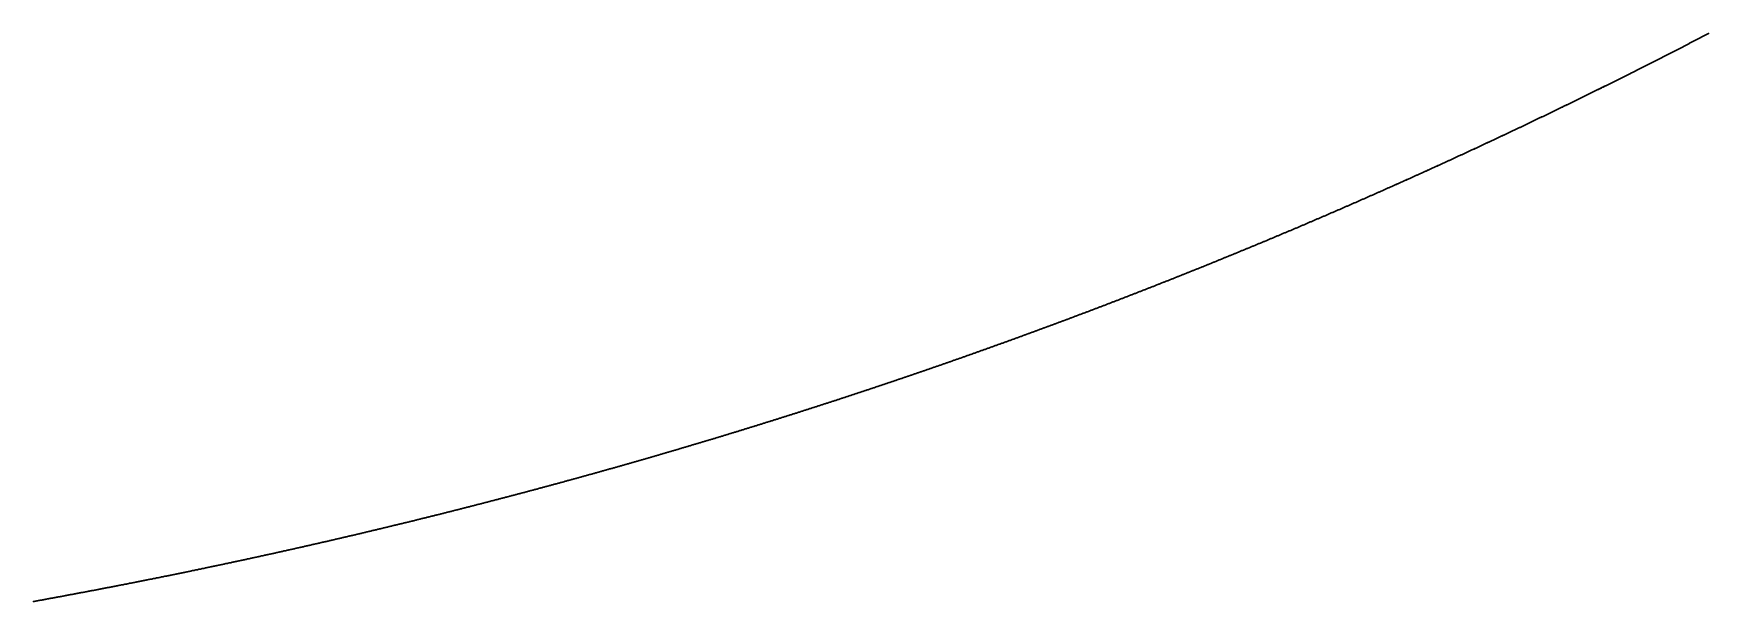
# Model space of a CAD drawing. Header units: metres. Extents: x 0 to 360, y 0 to 49.
# Drawn here: x 22.51 to 45.01, y 1.59 to 9.22 of the extents above; entities that cross this region are included whole.
import ezdxf

# ---------------------------------------------------------------- set-up
doc = ezdxf.new("R2010")
doc.units = ezdxf.units.M

msp = doc.modelspace()

# ---------------------------------------------------------------- linework, layer by layer
for p in [(44.584, 8.998), (44.593, 9.002), (44.602, 9.007), (44.611, 9.011), (44.62, 9.016), (44.628, 9.02), (44.637, 9.025), (44.646, 9.029), (44.655, 9.034), (44.664, 9.038), (44.672, 9.043), (44.681, 9.047), (44.69, 9.052), (44.699, 9.056), (44.708, 9.061), (44.716, 9.065), (44.725, 9.07), (44.734, 9.074), (44.743, 9.079), (44.752, 9.084), (44.76, 9.088), (44.769, 9.093), (44.778, 9.097), (44.787, 9.102), (44.795, 9.106), (44.804, 9.111), (44.813, 9.115), (44.822, 9.12), (44.831, 9.124), (44.839, 9.129), (44.848, 9.133), (44.857, 9.138), (44.866, 9.142), (44.874, 9.147), (44.883, 9.152), (44.892, 9.156), (44.901, 9.161), (44.909, 9.165), (44.918, 9.17), (44.927, 9.174), (44.936, 9.179), (44.944, 9.183), (44.953, 9.188), (44.962, 9.192), (44.971, 9.197), (44.98, 9.202), (44.988, 9.206), (44.997, 9.211), (45.006, 9.215), (44.143, 8.773), (44.152, 8.777), (44.161, 8.782), (44.169, 8.786), (44.178, 8.791), (44.187, 8.795), (44.196, 8.8), (44.205, 8.804), (44.214, 8.809), (44.223, 8.813), (44.231, 8.818), (44.24, 8.822), (44.249, 8.827), (44.258, 8.831), (44.267, 8.836), (44.276, 8.84), (44.284, 8.845), (44.293, 8.849), (44.302, 8.854), (44.311, 8.858), (44.32, 8.863), (44.329, 8.867), (44.338, 8.872), (44.346, 8.876), (44.355, 8.881), (44.364, 8.885), (44.373, 8.89), (44.382, 8.894), (44.39, 8.899), (44.399, 8.903), (44.408, 8.908), (44.417, 8.912), (44.426, 8.917), (44.435, 8.921), (44.443, 8.926), (44.452, 8.93), (44.461, 8.935), (44.47, 8.939), (44.479, 8.944), (44.488, 8.948), (44.496, 8.953), (44.505, 8.957), (44.514, 8.962), (44.523, 8.966), (44.532, 8.971), (44.54, 8.975), (44.549, 8.98), (44.558, 8.984), (44.567, 8.989), (44.576, 8.993), (43.699, 8.55), (43.707, 8.555), (43.716, 8.559), (43.725, 8.564), (43.734, 8.568), (43.743, 8.573), (43.752, 8.577), (43.761, 8.581), (43.77, 8.586), (43.779, 8.59), (43.788, 8.595), (43.797, 8.599), (43.805, 8.604), (43.814, 8.608), (43.823, 8.613), (43.832, 8.617), (43.841, 8.621), (43.85, 8.626), (43.859, 8.63), (43.868, 8.635), (43.877, 8.639), (43.886, 8.644), (43.894, 8.648), (43.903, 8.653), (43.912, 8.657), (43.921, 8.661), (43.93, 8.666), (43.939, 8.67), (43.948, 8.675), (43.957, 8.679), (43.965, 8.684), (43.974, 8.688), (43.983, 8.693), (43.992, 8.697), (44.001, 8.702), (44.01, 8.706), (44.019, 8.71), (44.028, 8.715), (44.036, 8.719), (44.045, 8.724), (44.054, 8.728), (44.063, 8.733), (44.072, 8.737), (44.081, 8.742), (44.09, 8.746), (44.099, 8.751), (44.107, 8.755), (44.116, 8.76), (44.125, 8.764), (44.134, 8.769), (43.242, 8.326), (43.251, 8.33), (43.26, 8.334), (43.269, 8.339), (43.278, 8.343), (43.287, 8.348), (43.296, 8.352), (43.305, 8.356), (43.314, 8.361), (43.323, 8.365), (43.332, 8.37), (43.341, 8.374), (43.35, 8.378), (43.359, 8.383), (43.368, 8.387), (43.377, 8.392), (43.386, 8.396), (43.395, 8.4), (43.404, 8.405), (43.413, 8.409), (43.422, 8.414), (43.431, 8.418), (43.44, 8.422), (43.449, 8.427), (43.457, 8.431), (43.466, 8.436), (43.475, 8.44), (43.484, 8.444), (43.493, 8.449), (43.502, 8.453), (43.511, 8.458), (43.52, 8.462), (43.529, 8.466), (43.538, 8.471), (43.547, 8.475), (43.556, 8.48), (43.565, 8.484), (43.574, 8.489), (43.583, 8.493), (43.592, 8.497), (43.6, 8.502), (43.609, 8.506), (43.618, 8.511), (43.627, 8.515), (43.636, 8.519), (43.645, 8.524), (43.654, 8.528), (43.663, 8.533), (43.672, 8.537), (43.681, 8.542), (43.69, 8.546), (42.774, 8.099), (42.784, 8.103), (42.793, 8.108), (42.802, 8.112), (42.811, 8.116), (42.82, 8.121), (42.829, 8.125), (42.838, 8.129), (42.847, 8.134), (42.856, 8.138), (42.865, 8.142), (42.874, 8.147), (42.883, 8.151), (42.892, 8.155), (42.901, 8.16), (42.91, 8.164), (42.919, 8.168), (42.928, 8.173), (42.937, 8.177), (42.946, 8.181), (42.955, 8.186), (42.964, 8.19), (42.973, 8.195), (42.982, 8.199), (42.991, 8.203), (43, 8.208), (43.009, 8.212), (43.018, 8.216), (43.027, 8.221), (43.036, 8.225), (43.045, 8.229), (43.054, 8.234), (43.063, 8.238), (43.072, 8.243), (43.081, 8.247), (43.09, 8.251), (43.099, 8.256), (43.108, 8.26), (43.117, 8.264), (43.126, 8.269), (43.135, 8.273), (43.144, 8.278), (43.153, 8.282), (43.162, 8.286), (43.171, 8.291), (43.18, 8.295), (43.189, 8.299), (43.198, 8.304), (43.207, 8.308), (43.216, 8.313), (43.225, 8.317), (43.234, 8.321), (42.303, 7.874), (42.313, 7.879), (42.322, 7.883), (42.331, 7.887), (42.34, 7.892), (42.349, 7.896), (42.358, 7.9), (42.367, 7.905), (42.376, 7.909), (42.385, 7.913), (42.394, 7.917), (42.403, 7.922), (42.412, 7.926), (42.422, 7.93), (42.431, 7.935), (42.44, 7.939), (42.449, 7.943), (42.458, 7.948), (42.467, 7.952), (42.476, 7.956), (42.485, 7.96), (42.494, 7.965), (42.503, 7.969), (42.512, 7.973), (42.521, 7.978), (42.53, 7.982), (42.539, 7.986), (42.548, 7.991), (42.557, 7.995), (42.567, 7.999), (42.576, 8.004), (42.585, 8.008), (42.594, 8.012), (42.603, 8.017), (42.612, 8.021), (42.621, 8.025), (42.63, 8.03), (42.639, 8.034), (42.648, 8.038), (42.657, 8.043), (42.666, 8.047), (42.675, 8.051), (42.684, 8.056), (42.693, 8.06), (42.702, 8.064), (42.711, 8.069), (42.72, 8.073), (42.729, 8.077), (42.738, 8.082), (42.747, 8.086), (42.756, 8.09), (42.765, 8.095), (41.82, 7.648), (41.829, 7.653), (41.839, 7.657), (41.848, 7.661), (41.857, 7.665), (41.866, 7.67), (41.875, 7.674), (41.884, 7.678), (41.893, 7.682), (41.903, 7.687), (41.912, 7.691), (41.921, 7.695), (41.93, 7.699), (41.939, 7.704), (41.948, 7.708), (41.957, 7.712), (41.966, 7.716), (41.976, 7.721), (41.985, 7.725), (41.994, 7.729), (42.003, 7.733), (42.012, 7.738), (42.021, 7.742), (42.03, 7.746), (42.039, 7.75), (42.049, 7.755), (42.058, 7.759), (42.067, 7.763), (42.076, 7.767), (42.085, 7.772), (42.094, 7.776), (42.103, 7.78), (42.112, 7.785), (42.122, 7.789), (42.131, 7.793), (42.14, 7.797), (42.149, 7.802), (42.158, 7.806), (42.167, 7.81), (42.176, 7.814), (42.185, 7.819), (42.194, 7.823), (42.203, 7.827), (42.213, 7.832), (42.222, 7.836), (42.231, 7.84), (42.24, 7.844), (42.249, 7.849), (42.258, 7.853), (42.267, 7.857), (42.276, 7.862), (42.285, 7.866), (42.294, 7.87), (41.334, 7.425), (41.343, 7.429), (41.352, 7.433), (41.362, 7.437), (41.371, 7.442), (41.38, 7.446), (41.389, 7.45), (41.398, 7.454), (41.408, 7.458), (41.417, 7.462), (41.426, 7.467), (41.435, 7.471), (41.444, 7.475), (41.454, 7.479), (41.463, 7.484), (41.472, 7.488), (41.481, 7.492), (41.49, 7.496), (41.499, 7.5), (41.509, 7.505), (41.518, 7.509), (41.527, 7.513), (41.536, 7.517), (41.545, 7.521), (41.555, 7.526), (41.564, 7.53), (41.573, 7.534), (41.582, 7.538), (41.591, 7.543), (41.6, 7.547), (41.61, 7.551), (41.619, 7.555), (41.628, 7.559), (41.637, 7.564), (41.646, 7.568), (41.655, 7.572), (41.665, 7.576), (41.674, 7.581), (41.683, 7.585), (41.692, 7.589), (41.701, 7.593), (41.71, 7.597), (41.72, 7.602), (41.729, 7.606), (41.738, 7.61), (41.747, 7.614), (41.756, 7.619), (41.765, 7.623), (41.775, 7.627), (41.784, 7.631), (41.793, 7.636), (41.802, 7.64), (41.811, 7.644), (40.835, 7.2), (40.844, 7.204), (40.854, 7.208), (40.863, 7.212), (40.872, 7.216), (40.881, 7.22), (40.891, 7.225), (40.9, 7.229), (40.909, 7.233), (40.919, 7.237), (40.928, 7.241), (40.937, 7.245), (40.946, 7.249), (40.956, 7.254), (40.965, 7.258), (40.974, 7.262), (40.983, 7.266), (40.993, 7.27), (41.002, 7.274), (41.011, 7.279), (41.02, 7.283), (41.03, 7.287), (41.039, 7.291), (41.048, 7.295), (41.057, 7.299), (41.066, 7.304), (41.076, 7.308), (41.085, 7.312), (41.094, 7.316), (41.103, 7.32), (41.113, 7.324), (41.122, 7.329), (41.131, 7.333), (41.14, 7.337), (41.15, 7.341), (41.159, 7.345), (41.168, 7.349), (41.177, 7.354), (41.186, 7.358), (41.196, 7.362), (41.205, 7.366), (41.214, 7.37), (41.223, 7.374), (41.233, 7.379), (41.242, 7.383), (41.251, 7.387), (41.26, 7.391), (41.269, 7.395), (41.279, 7.4), (41.288, 7.404), (41.297, 7.408), (41.306, 7.412), (41.316, 7.416), (41.325, 7.421), (40.324, 6.973), (40.333, 6.977), (40.342, 6.981), (40.352, 6.986), (40.361, 6.99), (40.37, 6.994), (40.38, 6.998), (40.389, 7.002), (40.398, 7.006), (40.408, 7.01), (40.417, 7.014), (40.426, 7.018), (40.436, 7.022), (40.445, 7.027), (40.454, 7.031), (40.464, 7.035), (40.473, 7.039), (40.482, 7.043), (40.492, 7.047), (40.501, 7.051), (40.51, 7.055), (40.519, 7.059), (40.529, 7.064), (40.538, 7.068), (40.547, 7.072), (40.557, 7.076), (40.566, 7.08), (40.575, 7.084), (40.585, 7.088), (40.594, 7.092), (40.603, 7.096), (40.612, 7.101), (40.622, 7.105), (40.631, 7.109), (40.64, 7.113), (40.65, 7.117), (40.659, 7.121), (40.668, 7.125), (40.677, 7.129), (40.687, 7.134), (40.696, 7.138), (40.705, 7.142), (40.715, 7.146), (40.724, 7.15), (40.733, 7.154), (40.742, 7.158), (40.752, 7.162), (40.761, 7.167), (40.77, 7.171), (40.78, 7.175), (40.789, 7.179), (40.798, 7.183), (40.807, 7.187), (40.817, 7.191), (40.826, 7.196), (39.809, 6.75), (39.818, 6.754), (39.828, 6.758), (39.837, 6.762), (39.847, 6.766), (39.856, 6.77), (39.865, 6.774), (39.875, 6.778), (39.884, 6.782), (39.893, 6.786), (39.903, 6.79), (39.912, 6.794), (39.922, 6.798), (39.931, 6.802), (39.94, 6.807), (39.95, 6.811), (39.959, 6.815), (39.968, 6.819), (39.978, 6.823), (39.987, 6.827), (39.997, 6.831), (40.006, 6.835), (40.015, 6.839), (40.025, 6.843), (40.034, 6.847), (40.043, 6.851), (40.053, 6.855), (40.062, 6.859), (40.071, 6.863), (40.081, 6.867), (40.09, 6.871), (40.1, 6.875), (40.109, 6.88), (40.118, 6.884), (40.128, 6.888), (40.137, 6.892), (40.146, 6.896), (40.156, 6.9), (40.165, 6.904), (40.174, 6.908), (40.184, 6.912), (40.193, 6.916), (40.202, 6.92), (40.212, 6.924), (40.221, 6.928), (40.23, 6.932), (40.24, 6.937), (40.249, 6.941), (40.258, 6.945), (40.268, 6.949), (40.277, 6.953), (40.286, 6.957), (40.296, 6.961), (40.305, 6.965), (40.314, 6.969), (39.281, 6.526), (39.291, 6.53), (39.3, 6.534), (39.31, 6.538), (39.319, 6.542), (39.329, 6.545), (39.338, 6.549), (39.347, 6.553), (39.357, 6.557), (39.366, 6.561), (39.376, 6.565), (39.385, 6.569), (39.395, 6.573), (39.404, 6.577), (39.414, 6.581), (39.423, 6.585), (39.432, 6.589), (39.442, 6.593), (39.451, 6.597), (39.461, 6.601), (39.47, 6.605), (39.48, 6.609), (39.489, 6.613), (39.498, 6.617), (39.508, 6.621), (39.517, 6.625), (39.527, 6.629), (39.536, 6.633), (39.546, 6.637), (39.555, 6.641), (39.564, 6.645), (39.574, 6.649), (39.583, 6.653), (39.593, 6.657), (39.602, 6.661), (39.612, 6.665), (39.621, 6.669), (39.63, 6.673), (39.64, 6.677), (39.649, 6.682), (39.659, 6.686), (39.668, 6.69), (39.677, 6.694), (39.687, 6.698), (39.696, 6.702), (39.706, 6.706), (39.715, 6.71), (39.724, 6.714), (39.734, 6.718), (39.743, 6.722), (39.753, 6.726), (39.762, 6.73), (39.771, 6.734), (39.781, 6.738), (39.79, 6.742), (39.8, 6.746), (38.741, 6.301), (38.75, 6.304), (38.76, 6.308), (38.769, 6.312), (38.779, 6.316), (38.788, 6.32), (38.798, 6.324), (38.807, 6.328), (38.817, 6.332), (38.826, 6.336), (38.836, 6.34), (38.845, 6.344), (38.855, 6.348), (38.864, 6.352), (38.874, 6.355), (38.883, 6.359), (38.893, 6.363), (38.902, 6.367), (38.912, 6.371), (38.921, 6.375), (38.931, 6.379), (38.94, 6.383), (38.95, 6.387), (38.959, 6.391), (38.969, 6.395), (38.978, 6.399), (38.988, 6.403), (38.997, 6.407), (39.007, 6.411), (39.016, 6.415), (39.026, 6.419), (39.035, 6.423), (39.045, 6.426), (39.054, 6.43), (39.064, 6.434), (39.073, 6.438), (39.083, 6.442), (39.092, 6.446), (39.101, 6.45), (39.111, 6.454), (39.12, 6.458), (39.13, 6.462), (39.139, 6.466), (39.149, 6.47), (39.158, 6.474), (39.168, 6.478), (39.177, 6.482), (39.187, 6.486), (39.196, 6.49), (39.206, 6.494), (39.215, 6.498), (39.225, 6.502), (39.234, 6.506), (39.243, 6.51), (39.253, 6.514), (39.262, 6.518), (39.272, 6.522), (38.187, 6.075), (38.196, 6.079), (38.206, 6.083), (38.215, 6.086), (38.225, 6.09), (38.234, 6.094), (38.244, 6.098), (38.254, 6.102), (38.263, 6.106), (38.273, 6.11), (38.282, 6.114), (38.292, 6.117), (38.301, 6.121), (38.311, 6.125), (38.321, 6.129), (38.33, 6.133), (38.34, 6.137), (38.349, 6.141), (38.359, 6.145), (38.368, 6.148), (38.378, 6.152), (38.388, 6.156), (38.397, 6.16), (38.407, 6.164), (38.416, 6.168), (38.426, 6.172), (38.435, 6.176), (38.445, 6.179), (38.454, 6.183), (38.464, 6.187), (38.474, 6.191), (38.483, 6.195), (38.493, 6.199), (38.502, 6.203), (38.512, 6.207), (38.521, 6.211), (38.531, 6.215), (38.54, 6.218), (38.55, 6.222), (38.559, 6.226), (38.569, 6.23), (38.579, 6.234), (38.588, 6.238), (38.598, 6.242), (38.607, 6.246), (38.617, 6.25), (38.626, 6.254), (38.636, 6.257), (38.645, 6.261), (38.655, 6.265), (38.664, 6.269), (38.674, 6.273), (38.683, 6.277), (38.693, 6.281), (38.702, 6.285), (38.712, 6.289), (38.722, 6.293), (38.731, 6.297), (37.619, 5.849), (37.629, 5.853), (37.638, 5.857), (37.648, 5.86), (37.658, 5.864), (37.667, 5.868), (37.677, 5.872), (37.687, 5.876), (37.696, 5.879), (37.706, 5.883), (37.716, 5.887), (37.725, 5.891), (37.735, 5.895), (37.745, 5.898), (37.754, 5.902), (37.764, 5.906), (37.773, 5.91), (37.783, 5.914), (37.793, 5.918), (37.802, 5.921), (37.812, 5.925), (37.822, 5.929), (37.831, 5.933), (37.841, 5.937), (37.85, 5.94), (37.86, 5.944), (37.87, 5.948), (37.879, 5.952), (37.889, 5.956), (37.899, 5.96), (37.908, 5.963), (37.918, 5.967), (37.927, 5.971), (37.937, 5.975), (37.947, 5.979), (37.956, 5.983), (37.966, 5.986), (37.975, 5.99), (37.985, 5.994), (37.995, 5.998), (38.004, 6.002), (38.014, 6.006), (38.023, 6.009), (38.033, 6.013), (38.043, 6.017), (38.052, 6.021), (38.062, 6.025), (38.071, 6.029), (38.081, 6.033), (38.091, 6.036), (38.1, 6.04), (38.11, 6.044), (38.119, 6.048), (38.129, 6.052), (38.139, 6.056), (38.148, 6.059), (38.158, 6.063), (38.167, 6.067), (38.177, 6.071), (37.038, 5.623), (37.048, 5.627), (37.058, 5.631), (37.067, 5.634), (37.077, 5.638), (37.087, 5.642), (37.096, 5.646), (37.106, 5.649), (37.116, 5.653), (37.126, 5.657), (37.135, 5.661), (37.145, 5.664), (37.155, 5.668), (37.164, 5.672), (37.174, 5.676), (37.184, 5.679), (37.193, 5.683), (37.203, 5.687), (37.213, 5.691), (37.223, 5.694), (37.232, 5.698), (37.242, 5.702), (37.252, 5.706), (37.261, 5.709), (37.271, 5.713), (37.281, 5.717), (37.29, 5.721), (37.3, 5.724), (37.31, 5.728), (37.319, 5.732), (37.329, 5.736), (37.339, 5.739), (37.348, 5.743), (37.358, 5.747), (37.368, 5.751), (37.378, 5.754), (37.387, 5.758), (37.397, 5.762), (37.407, 5.766), (37.416, 5.77), (37.426, 5.773), (37.436, 5.777), (37.445, 5.781), (37.455, 5.785), (37.465, 5.788), (37.474, 5.792), (37.484, 5.796), (37.494, 5.8), (37.503, 5.804), (37.513, 5.807), (37.523, 5.811), (37.532, 5.815), (37.542, 5.819), (37.552, 5.822), (37.561, 5.826), (37.571, 5.83), (37.581, 5.834), (37.59, 5.838), (37.6, 5.841), (37.609, 5.845), (36.453, 5.401), (36.463, 5.405), (36.473, 5.409), (36.482, 5.412), (36.492, 5.416), (36.502, 5.42), (36.512, 5.423), (36.521, 5.427), (36.531, 5.431), (36.541, 5.434), (36.551, 5.438), (36.561, 5.442), (36.57, 5.445), (36.58, 5.449), (36.59, 5.453), (36.6, 5.456), (36.609, 5.46), (36.619, 5.464), (36.629, 5.467), (36.639, 5.471), (36.648, 5.475), (36.658, 5.478), (36.668, 5.482), (36.678, 5.486), (36.688, 5.489), (36.697, 5.493), (36.707, 5.497), (36.717, 5.501), (36.727, 5.504), (36.736, 5.508), (36.746, 5.512), (36.756, 5.515), (36.766, 5.519), (36.775, 5.523), (36.785, 5.526), (36.795, 5.53), (36.805, 5.534), (36.814, 5.538), (36.824, 5.541), (36.834, 5.545), (36.844, 5.549), (36.853, 5.552), (36.863, 5.556), (36.873, 5.56), (36.882, 5.564), (36.892, 5.567), (36.902, 5.571), (36.912, 5.575), (36.921, 5.578), (36.931, 5.582), (36.941, 5.586), (36.951, 5.59), (36.96, 5.593), (36.97, 5.597), (36.98, 5.601), (36.989, 5.605), (36.999, 5.608), (37.009, 5.612), (37.019, 5.616), (37.028, 5.619), (35.844, 5.176), (35.854, 5.18), (35.864, 5.183), (35.874, 5.187), (35.884, 5.19), (35.893, 5.194), (35.903, 5.198), (35.913, 5.201), (35.923, 5.205), (35.933, 5.208), (35.943, 5.212), (35.953, 5.216), (35.962, 5.219), (35.972, 5.223), (35.982, 5.226), (35.992, 5.23), (36.002, 5.234), (36.012, 5.237), (36.021, 5.241), (36.031, 5.245), (36.041, 5.248), (36.051, 5.252), (36.061, 5.255), (36.071, 5.259), (36.08, 5.263), (36.09, 5.266), (36.1, 5.27), (36.11, 5.274), (36.12, 5.277), (36.13, 5.281), (36.139, 5.284), (36.149, 5.288), (36.159, 5.292), (36.169, 5.295), (36.179, 5.299), (36.188, 5.303), (36.198, 5.306), (36.208, 5.31), (36.218, 5.313), (36.228, 5.317), (36.237, 5.321), (36.247, 5.324), (36.257, 5.328), (36.267, 5.332), (36.277, 5.335), (36.287, 5.339), (36.296, 5.343), (36.306, 5.346), (36.316, 5.35), (36.326, 5.354), (36.336, 5.357), (36.345, 5.361), (36.355, 5.365), (36.365, 5.368), (36.375, 5.372), (36.384, 5.376), (36.394, 5.379), (36.404, 5.383), (36.414, 5.387), (36.424, 5.39), (36.433, 5.394), (36.443, 5.398), (35.221, 4.952), (35.231, 4.955), (35.241, 4.959), (35.251, 4.962), (35.261, 4.966), (35.271, 4.969), (35.281, 4.973), (35.291, 4.976), (35.301, 4.98), (35.31, 4.983), (35.32, 4.987), (35.33, 4.99), (35.34, 4.994), (35.35, 4.997), (35.36, 5.001), (35.37, 5.005), (35.38, 5.008), (35.39, 5.012), (35.4, 5.015), (35.41, 5.019), (35.419, 5.022), (35.429, 5.026), (35.439, 5.029), (35.449, 5.033), (35.459, 5.036), (35.469, 5.04), (35.479, 5.044), (35.489, 5.047), (35.499, 5.051), (35.509, 5.054), (35.518, 5.058), (35.528, 5.061), (35.538, 5.065), (35.548, 5.069), (35.558, 5.072), (35.568, 5.076), (35.578, 5.079), (35.588, 5.083), (35.598, 5.086), (35.607, 5.09), (35.617, 5.093), (35.627, 5.097), (35.637, 5.101), (35.647, 5.104), (35.657, 5.108), (35.667, 5.111), (35.677, 5.115), (35.686, 5.119), (35.696, 5.122), (35.706, 5.126), (35.716, 5.129), (35.726, 5.133), (35.736, 5.136), (35.746, 5.14), (35.755, 5.144), (35.765, 5.147), (35.775, 5.151), (35.785, 5.154), (35.795, 5.158), (35.805, 5.162), (35.815, 5.165), (35.825, 5.169), (35.834, 5.172), (34.574, 4.725), (34.584, 4.728), (34.594, 4.732), (34.604, 4.735), (34.614, 4.738), (34.624, 4.742), (34.634, 4.745), (34.644, 4.749), (34.654, 4.752), (34.664, 4.756), (34.674, 4.759), (34.684, 4.763), (34.694, 4.766), (34.704, 4.77), (34.714, 4.773), (34.724, 4.777), (34.734, 4.78), (34.744, 4.784), (34.754, 4.787), (34.764, 4.79), (34.774, 4.794), (34.784, 4.797), (34.793, 4.801), (34.803, 4.804), (34.813, 4.808), (34.823, 4.811), (34.833, 4.815), (34.843, 4.818), (34.853, 4.822), (34.863, 4.825), (34.873, 4.829), (34.883, 4.832), (34.893, 4.836), (34.903, 4.839), (34.913, 4.843), (34.923, 4.846), (34.933, 4.85), (34.943, 4.853), (34.953, 4.857), (34.963, 4.86), (34.973, 4.864), (34.983, 4.867), (34.993, 4.871), (35.003, 4.874), (35.013, 4.878), (35.023, 4.881), (35.032, 4.885), (35.042, 4.888), (35.052, 4.892), (35.062, 4.895), (35.072, 4.899), (35.082, 4.902), (35.092, 4.906), (35.102, 4.909), (35.112, 4.913), (35.122, 4.916), (35.132, 4.92), (35.142, 4.923), (35.152, 4.927), (35.162, 4.93), (35.172, 4.934), (35.182, 4.937), (35.191, 4.941), (35.201, 4.944), (35.211, 4.948), (33.912, 4.499), (33.922, 4.503), (33.932, 4.506), (33.942, 4.509), (33.952, 4.513), (33.962, 4.516), (33.972, 4.52), (33.982, 4.523), (33.992, 4.526), (34.002, 4.53), (34.012, 4.533), (34.023, 4.537), (34.033, 4.54), (34.043, 4.543), (34.053, 4.547), (34.063, 4.55), (34.073, 4.553), (34.083, 4.557), (34.093, 4.56), (34.103, 4.564), (34.113, 4.567), (34.123, 4.57), (34.133, 4.574), (34.143, 4.577), (34.153, 4.581), (34.163, 4.584), (34.173, 4.587), (34.183, 4.591), (34.193, 4.594), (34.203, 4.598), (34.213, 4.601), (34.223, 4.605), (34.233, 4.608), (34.243, 4.611), (34.253, 4.615), (34.264, 4.618), (34.274, 4.622), (34.284, 4.625), (34.294, 4.628), (34.304, 4.632), (34.314, 4.635), (34.324, 4.639), (34.334, 4.642), (34.344, 4.646), (34.354, 4.649), (34.364, 4.652), (34.374, 4.656), (34.384, 4.659), (34.394, 4.663), (34.404, 4.666), (34.414, 4.67), (34.424, 4.673), (34.434, 4.676), (34.444, 4.68), (34.454, 4.683), (34.464, 4.687), (34.474, 4.69), (34.484, 4.694), (34.494, 4.697), (34.504, 4.701), (34.514, 4.704), (34.524, 4.707), (34.534, 4.711), (34.544, 4.714), (34.554, 4.718), (34.564, 4.721), (33.235, 4.276), (33.245, 4.279), (33.255, 4.282), (33.265, 4.286), (33.275, 4.289), (33.286, 4.292), (33.296, 4.296), (33.306, 4.299), (33.316, 4.302), (33.326, 4.305), (33.336, 4.309), (33.346, 4.312), (33.357, 4.315), (33.367, 4.319), (33.377, 4.322), (33.387, 4.325), (33.397, 4.329), (33.407, 4.332), (33.417, 4.335), (33.427, 4.339), (33.438, 4.342), (33.448, 4.345), (33.458, 4.349), (33.468, 4.352), (33.478, 4.355), (33.488, 4.359), (33.498, 4.362), (33.508, 4.365), (33.518, 4.369), (33.529, 4.372), (33.539, 4.375), (33.549, 4.379), (33.559, 4.382), (33.569, 4.385), (33.579, 4.389), (33.589, 4.392), (33.599, 4.395), (33.609, 4.399), (33.619, 4.402), (33.63, 4.405), (33.64, 4.409), (33.65, 4.412), (33.66, 4.415), (33.67, 4.419), (33.68, 4.422), (33.69, 4.425), (33.7, 4.429), (33.71, 4.432), (33.72, 4.435), (33.73, 4.439), (33.741, 4.442), (33.751, 4.445), (33.761, 4.449), (33.771, 4.452), (33.781, 4.456), (33.791, 4.459), (33.801, 4.462), (33.811, 4.466), (33.821, 4.469), (33.831, 4.472), (33.841, 4.476), (33.851, 4.479), (33.861, 4.482), (33.872, 4.486), (33.882, 4.489), (33.892, 4.493), (33.902, 4.496), (32.533, 4.051), (32.543, 4.054), (32.553, 4.058), (32.563, 4.061), (32.574, 4.064), (32.584, 4.067), (32.594, 4.07), (32.604, 4.074), (32.614, 4.077), (32.625, 4.08), (32.635, 4.083), (32.645, 4.087), (32.655, 4.09), (32.665, 4.093), (32.676, 4.096), (32.686, 4.099), (32.696, 4.103), (32.706, 4.106), (32.716, 4.109), (32.727, 4.112), (32.737, 4.116), (32.747, 4.119), (32.757, 4.122), (32.767, 4.125), (32.778, 4.129), (32.788, 4.132), (32.798, 4.135), (32.808, 4.138), (32.818, 4.142), (32.829, 4.145), (32.839, 4.148), (32.849, 4.151), (32.859, 4.155), (32.869, 4.158), (32.879, 4.161), (32.89, 4.164), (32.9, 4.168), (32.91, 4.171), (32.92, 4.174), (32.93, 4.177), (32.94, 4.181), (32.951, 4.184), (32.961, 4.187), (32.971, 4.19), (32.981, 4.194), (32.991, 4.197), (33.001, 4.2), (33.012, 4.204), (33.022, 4.207), (33.032, 4.21), (33.042, 4.213), (33.052, 4.217), (33.062, 4.22), (33.073, 4.223), (33.083, 4.226), (33.093, 4.23), (33.103, 4.233), (33.113, 4.236), (33.123, 4.24), (33.134, 4.243), (33.144, 4.246), (33.154, 4.249), (33.164, 4.253), (33.174, 4.256), (33.184, 4.259), (33.194, 4.263), (33.205, 4.266), (33.215, 4.269), (33.225, 4.272), (31.805, 3.826), (31.815, 3.829), (31.826, 3.832), (31.836, 3.835), (31.846, 3.838), (31.856, 3.842), (31.867, 3.845), (31.877, 3.848), (31.887, 3.851), (31.898, 3.854), (31.908, 3.857), (31.918, 3.86), (31.928, 3.864), (31.939, 3.867), (31.949, 3.87), (31.959, 3.873), (31.97, 3.876), (31.98, 3.879), (31.99, 3.882), (32, 3.886), (32.011, 3.889), (32.021, 3.892), (32.031, 3.895), (32.041, 3.898), (32.052, 3.901), (32.062, 3.905), (32.072, 3.908), (32.082, 3.911), (32.093, 3.914), (32.103, 3.917), (32.113, 3.92), (32.123, 3.924), (32.134, 3.927), (32.144, 3.93), (32.154, 3.933), (32.164, 3.936), (32.175, 3.939), (32.185, 3.943), (32.195, 3.946), (32.205, 3.949), (32.216, 3.952), (32.226, 3.955), (32.236, 3.958), (32.246, 3.962), (32.257, 3.965), (32.267, 3.968), (32.277, 3.971), (32.287, 3.974), (32.298, 3.978), (32.308, 3.981), (32.318, 3.984), (32.328, 3.987), (32.339, 3.99), (32.349, 3.993), (32.359, 3.997), (32.369, 4), (32.38, 4.003), (32.39, 4.006), (32.4, 4.009), (32.41, 4.013), (32.42, 4.016), (32.431, 4.019), (32.441, 4.022), (32.451, 4.025), (32.461, 4.029), (32.472, 4.032), (32.482, 4.035), (32.492, 4.038), (32.502, 4.041), (32.512, 4.045), (32.523, 4.048), (31.051, 3.601), (31.062, 3.604), (31.072, 3.607), (31.082, 3.61), (31.093, 3.613), (31.103, 3.616), (31.114, 3.619), (31.124, 3.622), (31.134, 3.625), (31.145, 3.628), (31.155, 3.631), (31.165, 3.634), (31.176, 3.637), (31.186, 3.641), (31.196, 3.644), (31.207, 3.647), (31.217, 3.65), (31.227, 3.653), (31.238, 3.656), (31.248, 3.659), (31.258, 3.662), (31.269, 3.665), (31.279, 3.668), (31.289, 3.671), (31.3, 3.674), (31.31, 3.677), (31.32, 3.68), (31.331, 3.683), (31.341, 3.686), (31.351, 3.69), (31.362, 3.693), (31.372, 3.696), (31.382, 3.699), (31.393, 3.702), (31.403, 3.705), (31.413, 3.708), (31.424, 3.711), (31.434, 3.714), (31.444, 3.717), (31.455, 3.72), (31.465, 3.723), (31.475, 3.727), (31.486, 3.73), (31.496, 3.733), (31.506, 3.736), (31.517, 3.739), (31.527, 3.742), (31.537, 3.745), (31.548, 3.748), (31.558, 3.751), (31.568, 3.754), (31.579, 3.757), (31.589, 3.761), (31.599, 3.764), (31.609, 3.767), (31.62, 3.77), (31.63, 3.773), (31.64, 3.776), (31.651, 3.779), (31.661, 3.782), (31.671, 3.785), (31.682, 3.789), (31.692, 3.792), (31.702, 3.795), (31.712, 3.798), (31.723, 3.801), (31.733, 3.804), (31.743, 3.807), (31.754, 3.81), (31.764, 3.813), (31.774, 3.817), (31.784, 3.82), (31.795, 3.823), (30.271, 3.377), (30.282, 3.379), (30.292, 3.382), (30.303, 3.385), (30.313, 3.388), (30.323, 3.391), (30.334, 3.394), (30.344, 3.397), (30.355, 3.4), (30.365, 3.403), (30.376, 3.406), (30.386, 3.409), (30.396, 3.412), (30.407, 3.415), (30.417, 3.418), (30.428, 3.421), (30.438, 3.424), (30.449, 3.427), (30.459, 3.43), (30.469, 3.433), (30.48, 3.436), (30.49, 3.439), (30.501, 3.442), (30.511, 3.445), (30.522, 3.448), (30.532, 3.451), (30.542, 3.454), (30.553, 3.456), (30.563, 3.459), (30.574, 3.462), (30.584, 3.465), (30.594, 3.468), (30.605, 3.471), (30.615, 3.474), (30.626, 3.477), (30.636, 3.48), (30.646, 3.483), (30.657, 3.486), (30.667, 3.489), (30.678, 3.492), (30.688, 3.495), (30.698, 3.498), (30.709, 3.501), (30.719, 3.504), (30.73, 3.507), (30.74, 3.51), (30.75, 3.513), (30.761, 3.516), (30.771, 3.519), (30.782, 3.522), (30.792, 3.525), (30.802, 3.528), (30.813, 3.531), (30.823, 3.534), (30.834, 3.537), (30.844, 3.54), (30.854, 3.543), (30.865, 3.546), (30.875, 3.549), (30.885, 3.552), (30.896, 3.555), (30.906, 3.558), (30.917, 3.562), (30.927, 3.565), (30.937, 3.568), (30.948, 3.571), (30.958, 3.574), (30.968, 3.577), (30.979, 3.58), (30.989, 3.583), (31, 3.586), (31.01, 3.589), (31.02, 3.592), (31.031, 3.595), (31.041, 3.598), (29.454, 3.151), (29.464, 3.154), (29.475, 3.156), (29.486, 3.159), (29.496, 3.162), (29.507, 3.165), (29.517, 3.168), (29.528, 3.171), (29.538, 3.173), (29.549, 3.176), (29.559, 3.179), (29.57, 3.182), (29.58, 3.185), (29.591, 3.188), (29.601, 3.191), (29.612, 3.194), (29.622, 3.196), (29.633, 3.199), (29.643, 3.202), (29.654, 3.205), (29.664, 3.208), (29.675, 3.211), (29.685, 3.214), (29.696, 3.216), (29.706, 3.219), (29.717, 3.222), (29.727, 3.225), (29.738, 3.228), (29.748, 3.231), (29.759, 3.234), (29.769, 3.237), (29.78, 3.24), (29.79, 3.242), (29.8, 3.245), (29.811, 3.248), (29.821, 3.251), (29.832, 3.254), (29.842, 3.257), (29.853, 3.26), (29.863, 3.263), (29.874, 3.266), (29.884, 3.268), (29.895, 3.271), (29.905, 3.274), (29.916, 3.277), (29.926, 3.28), (29.937, 3.283), (29.947, 3.286), (29.958, 3.289), (29.968, 3.292), (29.979, 3.295), (29.989, 3.297), (30, 3.3), (30.01, 3.303), (30.02, 3.306), (30.031, 3.309), (30.041, 3.312), (30.052, 3.315), (30.062, 3.318), (30.073, 3.321), (30.083, 3.324), (30.094, 3.327), (30.104, 3.33), (30.115, 3.333), (30.125, 3.335), (30.135, 3.338), (30.146, 3.341), (30.156, 3.344), (30.167, 3.347), (30.177, 3.35), (30.188, 3.353), (30.198, 3.356), (30.209, 3.359), (30.219, 3.362), (30.229, 3.365), (30.24, 3.368), (30.25, 3.371), (30.261, 3.374), (28.599, 2.924), (28.609, 2.927), (28.62, 2.93), (28.631, 2.933), (28.641, 2.935), (28.652, 2.938), (28.662, 2.941), (28.673, 2.944), (28.684, 2.946), (28.694, 2.949), (28.705, 2.952), (28.715, 2.955), (28.726, 2.957), (28.737, 2.96), (28.747, 2.963), (28.758, 2.966), (28.768, 2.968), (28.779, 2.971), (28.789, 2.974), (28.8, 2.977), (28.811, 2.979), (28.821, 2.982), (28.832, 2.985), (28.842, 2.988), (28.853, 2.991), (28.863, 2.993), (28.874, 2.996), (28.885, 2.999), (28.895, 3.002), (28.906, 3.004), (28.916, 3.007), (28.927, 3.01), (28.937, 3.013), (28.948, 3.016), (28.959, 3.018), (28.969, 3.021), (28.98, 3.024), (28.99, 3.027), (29.001, 3.029), (29.011, 3.032), (29.022, 3.035), (29.033, 3.038), (29.043, 3.041), (29.054, 3.043), (29.064, 3.046), (29.075, 3.049), (29.085, 3.052), (29.096, 3.055), (29.106, 3.057), (29.117, 3.06), (29.127, 3.063), (29.138, 3.066), (29.149, 3.069), (29.159, 3.071), (29.17, 3.074), (29.18, 3.077), (29.191, 3.08), (29.201, 3.083), (29.212, 3.086), (29.222, 3.088), (29.233, 3.091), (29.243, 3.094), (29.254, 3.097), (29.265, 3.1), (29.275, 3.102), (29.286, 3.105), (29.296, 3.108), (29.307, 3.111), (29.317, 3.114), (29.328, 3.117), (29.338, 3.119), (29.349, 3.122), (29.359, 3.125), (29.37, 3.128), (29.38, 3.131), (29.391, 3.134), (29.401, 3.136), (29.412, 3.139), (29.422, 3.142), (29.433, 3.145), (29.443, 3.148), (27.716, 2.701), (27.727, 2.704), (27.737, 2.706), (27.748, 2.709), (27.759, 2.712), (27.769, 2.714), (27.78, 2.717), (27.791, 2.72), (27.801, 2.722), (27.812, 2.725), (27.823, 2.728), (27.833, 2.73), (27.844, 2.733), (27.855, 2.736), (27.865, 2.738), (27.876, 2.741), (27.887, 2.743), (27.897, 2.746), (27.908, 2.749), (27.919, 2.751), (27.929, 2.754), (27.94, 2.757), (27.951, 2.759), (27.961, 2.762), (27.972, 2.765), (27.983, 2.767), (27.993, 2.77), (28.004, 2.773), (28.015, 2.775), (28.025, 2.778), (28.036, 2.781), (28.047, 2.783), (28.057, 2.786), (28.068, 2.789), (28.079, 2.792), (28.089, 2.794), (28.1, 2.797), (28.11, 2.8), (28.121, 2.802), (28.132, 2.805), (28.142, 2.808), (28.153, 2.81), (28.164, 2.813), (28.174, 2.816), (28.185, 2.818), (28.196, 2.821), (28.206, 2.824), (28.217, 2.826), (28.227, 2.829), (28.238, 2.832), (28.249, 2.835), (28.259, 2.837), (28.27, 2.84), (28.281, 2.843), (28.291, 2.845), (28.302, 2.848), (28.312, 2.851), (28.323, 2.853), (28.334, 2.856), (28.344, 2.859), (28.355, 2.862), (28.366, 2.864), (28.376, 2.867), (28.387, 2.87), (28.397, 2.872), (28.408, 2.875), (28.419, 2.878), (28.429, 2.881), (28.44, 2.883), (28.45, 2.886), (28.461, 2.889), (28.472, 2.892), (28.482, 2.894), (28.493, 2.897), (28.503, 2.9), (28.514, 2.902), (28.525, 2.905), (28.535, 2.908), (28.546, 2.911), (28.556, 2.913), (28.567, 2.916), (28.578, 2.919), (28.588, 2.922), (26.773, 2.474), (26.784, 2.477), (26.795, 2.479), (26.805, 2.482), (26.816, 2.484), (26.827, 2.487), (26.838, 2.489), (26.848, 2.492), (26.859, 2.495), (26.87, 2.497), (26.881, 2.5), (26.891, 2.502), (26.902, 2.505), (26.913, 2.507), (26.924, 2.51), (26.934, 2.512), (26.945, 2.515), (26.956, 2.517), (26.967, 2.52), (26.977, 2.522), (26.988, 2.525), (26.999, 2.528), (27.01, 2.53), (27.02, 2.533), (27.031, 2.535), (27.042, 2.538), (27.053, 2.54), (27.063, 2.543), (27.074, 2.545), (27.085, 2.548), (27.095, 2.55), (27.106, 2.553), (27.117, 2.556), (27.128, 2.558), (27.138, 2.561), (27.149, 2.563), (27.16, 2.566), (27.171, 2.568), (27.181, 2.571), (27.192, 2.574), (27.203, 2.576), (27.213, 2.579), (27.224, 2.581), (27.235, 2.584), (27.246, 2.586), (27.256, 2.589), (27.267, 2.592), (27.278, 2.594), (27.288, 2.597), (27.299, 2.599), (27.31, 2.602), (27.321, 2.605), (27.331, 2.607), (27.342, 2.61), (27.353, 2.612), (27.363, 2.615), (27.374, 2.617), (27.385, 2.62), (27.395, 2.623), (27.406, 2.625), (27.417, 2.628), (27.428, 2.63), (27.438, 2.633), (27.449, 2.636), (27.46, 2.638), (27.47, 2.641), (27.481, 2.643), (27.492, 2.646), (27.502, 2.649), (27.513, 2.651), (27.524, 2.654), (27.535, 2.657), (27.545, 2.659), (27.556, 2.662), (27.567, 2.664), (27.577, 2.667), (27.588, 2.67), (27.599, 2.672), (27.609, 2.675), (27.62, 2.677), (27.631, 2.68), (27.641, 2.683), (27.652, 2.685), (27.663, 2.688), (27.673, 2.691), (27.684, 2.693), (27.695, 2.696), (27.705, 2.699), (25.791, 2.25), (25.802, 2.253), (25.812, 2.255), (25.823, 2.258), (25.834, 2.26), (25.845, 2.262), (25.856, 2.265), (25.867, 2.267), (25.877, 2.27), (25.888, 2.272), (25.899, 2.274), (25.91, 2.277), (25.921, 2.279), (25.931, 2.282), (25.942, 2.284), (25.953, 2.287), (25.964, 2.289), (25.975, 2.291), (25.986, 2.294), (25.996, 2.296), (26.007, 2.299), (26.018, 2.301), (26.029, 2.304), (26.04, 2.306), (26.051, 2.308), (26.061, 2.311), (26.072, 2.313), (26.083, 2.316), (26.094, 2.318), (26.105, 2.321), (26.115, 2.323), (26.126, 2.325), (26.137, 2.328), (26.148, 2.33), (26.159, 2.333), (26.169, 2.335), (26.18, 2.338), (26.191, 2.34), (26.202, 2.343), (26.213, 2.345), (26.223, 2.347), (26.234, 2.35), (26.245, 2.352), (26.256, 2.355), (26.267, 2.357), (26.277, 2.36), (26.288, 2.362), (26.299, 2.365), (26.31, 2.367), (26.321, 2.37), (26.331, 2.372), (26.342, 2.375), (26.353, 2.377), (26.364, 2.379), (26.375, 2.382), (26.385, 2.384), (26.396, 2.387), (26.407, 2.389), (26.418, 2.392), (26.429, 2.394), (26.439, 2.397), (26.45, 2.399), (26.461, 2.402), (26.472, 2.404), (26.482, 2.407), (26.493, 2.409), (26.504, 2.412), (26.515, 2.414), (26.526, 2.417), (26.536, 2.419), (26.547, 2.422), (26.558, 2.424), (26.569, 2.427), (26.579, 2.429), (26.59, 2.432), (26.601, 2.434), (26.612, 2.437), (26.622, 2.439), (26.633, 2.442), (26.644, 2.444), (26.655, 2.447), (26.666, 2.449), (26.676, 2.452), (26.687, 2.454), (26.698, 2.457), (26.709, 2.459), (26.719, 2.462), (26.73, 2.464), (26.741, 2.467), (26.752, 2.469), (26.762, 2.472), (24.746, 2.026), (24.757, 2.028), (24.768, 2.031), (24.779, 2.033), (24.79, 2.035), (24.801, 2.037), (24.812, 2.04), (24.823, 2.042), (24.834, 2.044), (24.845, 2.047), (24.856, 2.049), (24.866, 2.051), (24.877, 2.053), (24.888, 2.056), (24.899, 2.058), (24.91, 2.06), (24.921, 2.063), (24.932, 2.065), (24.943, 2.067), (24.954, 2.07), (24.965, 2.072), (24.975, 2.074), (24.986, 2.076), (24.997, 2.079), (25.008, 2.081), (25.019, 2.083), (25.03, 2.086), (25.041, 2.088), (25.052, 2.09), (25.063, 2.093), (25.074, 2.095), (25.084, 2.097), (25.095, 2.1), (25.106, 2.102), (25.117, 2.104), (25.128, 2.106), (25.139, 2.109), (25.15, 2.111), (25.161, 2.113), (25.172, 2.116), (25.182, 2.118), (25.193, 2.12), (25.204, 2.123), (25.215, 2.125), (25.226, 2.127), (25.237, 2.13), (25.248, 2.132), (25.259, 2.134), (25.27, 2.137), (25.28, 2.139), (25.291, 2.141), (25.302, 2.144), (25.313, 2.146), (25.324, 2.148), (25.335, 2.151), (25.346, 2.153), (25.357, 2.155), (25.367, 2.158), (25.378, 2.16), (25.389, 2.163), (25.4, 2.165), (25.411, 2.167), (25.422, 2.17), (25.433, 2.172), (25.443, 2.174), (25.454, 2.177), (25.465, 2.179), (25.476, 2.181), (25.487, 2.184), (25.498, 2.186), (25.509, 2.188), (25.519, 2.191), (25.53, 2.193), (25.541, 2.196), (25.552, 2.198), (25.563, 2.2), (25.574, 2.203), (25.585, 2.205), (25.595, 2.207), (25.606, 2.21), (25.617, 2.212), (25.628, 2.215), (25.639, 2.217), (25.65, 2.219), (25.661, 2.222), (25.671, 2.224), (25.682, 2.226), (25.693, 2.229), (25.704, 2.231), (25.715, 2.234), (25.726, 2.236), (25.736, 2.238), (25.747, 2.241), (25.758, 2.243), (25.769, 2.246), (25.78, 2.248), (23.628, 1.801), (23.639, 1.803), (23.65, 1.806), (23.661, 1.808), (23.672, 1.81), (23.683, 1.812), (23.694, 1.814), (23.705, 1.816), (23.716, 1.818), (23.727, 1.821), (23.738, 1.823), (23.749, 1.825), (23.76, 1.827), (23.771, 1.829), (23.782, 1.831), (23.793, 1.833), (23.804, 1.836), (23.815, 1.838), (23.826, 1.84), (23.837, 1.842), (23.848, 1.844), (23.859, 1.846), (23.87, 1.849), (23.881, 1.851), (23.892, 1.853), (23.903, 1.855), (23.914, 1.857), (23.925, 1.859), (23.936, 1.862), (23.947, 1.864), (23.958, 1.866), (23.969, 1.868), (23.98, 1.87), (23.991, 1.872), (24.002, 1.875), (24.013, 1.877), (24.024, 1.879), (24.035, 1.881), (24.046, 1.883), (24.057, 1.886), (24.068, 1.888), (24.079, 1.89), (24.09, 1.892), (24.101, 1.894), (24.112, 1.897), (24.123, 1.899), (24.134, 1.901), (24.145, 1.903), (24.156, 1.905), (24.167, 1.908), (24.177, 1.91), (24.188, 1.912), (24.199, 1.914), (24.21, 1.916), (24.221, 1.919), (24.232, 1.921), (24.243, 1.923), (24.254, 1.925), (24.265, 1.927), (24.276, 1.93), (24.287, 1.932), (24.298, 1.934), (24.309, 1.936), (24.32, 1.938), (24.331, 1.941), (24.342, 1.943), (24.353, 1.945), (24.364, 1.947), (24.375, 1.95), (24.386, 1.952), (24.397, 1.954), (24.407, 1.956), (24.418, 1.959), (24.429, 1.961), (24.44, 1.963), (24.451, 1.965), (24.462, 1.967), (24.473, 1.97), (24.484, 1.972), (24.495, 1.974), (24.506, 1.976), (24.517, 1.979), (24.528, 1.981), (24.539, 1.983), (24.55, 1.985), (24.561, 1.988), (24.572, 1.99), (24.582, 1.992), (24.593, 1.994), (24.604, 1.997), (24.615, 1.999), (24.626, 2.001), (24.637, 2.003), (24.648, 2.006), (24.659, 2.008), (24.67, 2.01), (24.681, 2.012), (24.692, 2.015), (24.703, 2.017), (24.714, 2.019), (24.725, 2.022), (24.735, 2.024), (22.513, 1.592), (22.524, 1.594), (22.535, 1.596), (22.546, 1.598), (22.558, 1.6), (22.569, 1.602), (22.58, 1.604), (22.591, 1.606), (22.602, 1.608), (22.613, 1.61), (22.624, 1.612), (22.635, 1.614), (22.646, 1.616), (22.657, 1.618), (22.668, 1.621), (22.679, 1.623), (22.69, 1.625), (22.701, 1.627), (22.713, 1.629), (22.724, 1.631), (22.735, 1.633), (22.746, 1.635), (22.757, 1.637), (22.768, 1.639), (22.779, 1.641), (22.79, 1.643), (22.801, 1.645), (22.812, 1.647), (22.823, 1.649), (22.834, 1.651), (22.845, 1.653), (22.856, 1.655), (22.867, 1.657), (22.878, 1.659), (22.89, 1.661), (22.901, 1.663), (22.912, 1.665), (22.923, 1.667), (22.934, 1.669), (22.945, 1.671), (22.956, 1.673), (22.967, 1.676), (22.978, 1.678), (22.989, 1.68), (23, 1.682), (23.011, 1.684), (23.022, 1.686), (23.033, 1.688), (23.044, 1.69), (23.055, 1.692), (23.066, 1.694), (23.077, 1.696), (23.088, 1.698), (23.099, 1.7), (23.11, 1.702), (23.121, 1.704), (23.133, 1.707), (23.144, 1.709), (23.155, 1.711), (23.166, 1.713), (23.177, 1.715), (23.188, 1.717), (23.199, 1.719), (23.21, 1.721), (23.221, 1.723), (23.232, 1.725), (23.243, 1.727), (23.254, 1.729), (23.265, 1.732), (23.276, 1.734), (23.287, 1.736), (23.298, 1.738), (23.309, 1.74), (23.32, 1.742), (23.331, 1.744), (23.342, 1.746), (23.353, 1.748), (23.364, 1.75), (23.375, 1.752), (23.386, 1.755), (23.397, 1.757), (23.408, 1.759), (23.419, 1.761), (23.43, 1.763), (23.441, 1.765), (23.452, 1.767), (23.463, 1.769), (23.474, 1.771), (23.485, 1.774), (23.496, 1.776), (23.507, 1.778), (23.518, 1.78), (23.529, 1.782), (23.54, 1.784), (23.551, 1.786), (23.562, 1.788), (23.573, 1.791), (23.584, 1.793), (23.595, 1.795), (23.606, 1.797), (23.617, 1.799)]:
    msp.add_point(p)

doc.saveas('drawing.dxf')
